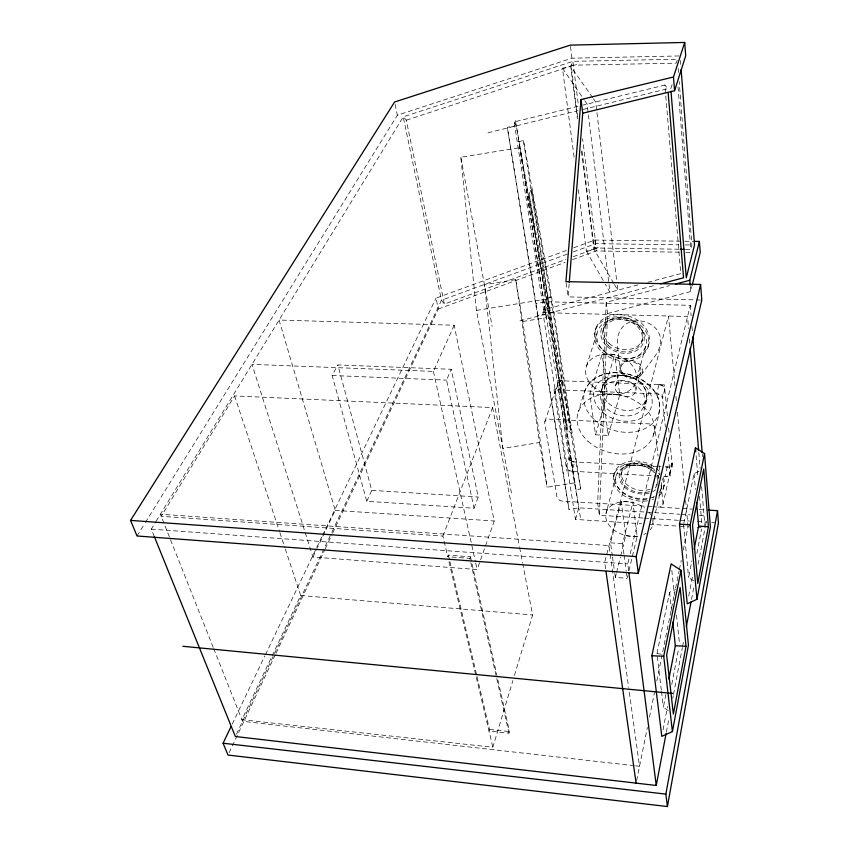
<?xml version="1.0" encoding="UTF-8"?>
<svg xmlns="http://www.w3.org/2000/svg" width="849" height="849" viewBox="0 0 849 849"><rect width="100%" height="100%" fill="white"/><g stroke="black" fill="none" stroke-linecap="round" stroke-linejoin="round"><path stroke-width="0.64" stroke-dasharray="4.25 3.18" d="M643.043 518.039L599.394 515.226L607.587 313.557L606.197 302.34L669.511 285.635M606.197 302.34L597.675 503.224L599.394 515.226M672.09 463.841L672.09 463.798A3.778 2.749 13.6 0 0 672.09 463.395L672.047 463.034M700.457 300.026L568.108 296.874L569.159 283.662M557.708 384.066L557.729 383.928A5.847 4.394 18.5 0 1 557.92 383.154A4.691 3.523 18.6 0 1 558.037 382.878A5.996 4.51 18.5 0 1 558.271 382.485A5.062 3.81 18.5 0 1 558.844 381.87L559.236 381.572A4.086 3.078 18.6 0 1 559.64 381.339L560.361 381.042A4.319 3.247 18.6 0 1 561.051 380.872A8.607 6.463 18.5 0 1 561.465 380.819A6.888 5.179 18.5 0 1 562.516 380.798L563.311 380.83M666.369 732.135L669.076 717.829M672.769 698.313L673.268 695.713M673.512 694.408L682.384 647.575M682.628 646.269L683.371 642.364M691.5 599.436L693.962 586.426M698.154 564.309L705.052 527.876L701.55 485.607M705.508 525.499L706.41 520.734M663.048 729.843L667.537 706.432M671.782 684.315L678.776 647.893M688.719 596.072L692.922 574.147M696.88 553.516L701.582 529.023M668.365 710.687L663.377 707.27L665.871 694.461M693.707 580.854L688.613 577.543L691.871 560.818M636.623 780.602L647.384 727.497M649.485 717.14L654.462 692.54M656.829 680.877L673.873 596.698M674.138 595.404L679.126 570.793M679.391 569.499L681.227 560.436M683.318 550.078L688.04 526.762M661.339 690.248L656.956 653.581L669.596 592.315L675.443 589.588M683.838 523.281L694.089 473.604L699.449 471.025M661.36 487.018L652.849 524.066M662.846 504.794L669.755 474.167M669.914 473.593L672.047 464.148A5.763 4.192 13.7 0 1 671.803 464.87A4.595 3.343 13.6 0 1 671.665 465.125A5.901 4.287 13.7 0 1 671.41 465.485A4.977 3.619 13.6 0 1 670.795 466.048L670.392 466.324A4.012 2.918 13.6 0 1 669.967 466.536L669.235 466.791A4.245 3.078 13.6 0 1 668.534 466.939A8.511 6.198 13.7 0 1 668.121 466.982A6.813 4.956 13.6 0 1 667.081 466.982L665.966 466.918M663.653 487.475L664.183 485.161M614.803 573.574L615.334 577.416L627.124 578.307L627.74 575.771M628.95 570.708L637.143 536.504L632.919 502.109L621.245 501.398L610.527 542.84L612.309 555.639M628.589 570.496L627.74 563.948L628.982 558.791M630.234 553.633L690.258 305.332L546.979 301.766L536.006 303.539L507.32 127.276L516.341 125.811L545.737 314.109L537.513 315.435L507.32 127.276M607.587 313.557L690.683 291.547L691.914 286.506M664.799 389.298L662.496 398.436A5.582 4.213 14.2 0 0 656.553 393.894L659.004 384.618M653.507 435.017C656.521 421.231 664.746 404.612 654.653 391.612C648.275 382.538 638.161 376.627 627.507 374.027C617.064 371.618 605.549 372.276 596.104 377.688C583.666 384.268 582.679 399.89 578.402 411.616M623.909 553.93L622.561 543.668L632.919 502.109M615.334 577.416L616.278 573.627M616.597 572.364L620.364 557.199M620.672 555.936L625.692 535.73L621.245 501.398M685.493 249.309L690.778 249.383L691.893 244.979L679.2 81.621M644.741 404.548A22.753 17.129 15.7 0 0 615.928 380.999A22.753 17.129 15.7 0 0 607.852 409.547A22.753 17.129 15.7 0 0 644.741 404.548C650.079 394.127 643.616 381.912 633.237 377.954M621.107 474.442L621.701 472.161M606.016 513.39L607.523 507.755M607.3 508.593L615.822 476.788M645.675 346.222L635.965 381.87M640.825 372.032L635.572 391.421M648.084 346.923L648.689 344.694M613.572 476.236L614.188 473.944M641.908 341.521L642.513 339.313M608.266 435.431L619.738 394.923L614.772 354.532L602.153 354.097L589.832 393.989L595.51 434.805L608.266 435.431L602.864 394.541L614.772 354.532M615.483 385.934L620.99 366.895M575.463 519.397L578.816 507.851L546.979 301.766L542.914 312.634L575.463 519.397L641.579 523.727M595.51 434.805L607.375 394.403L602.153 354.097M477 676.494L489.491 729.429L489.003 731.042L508.976 733.175L509.453 731.562L497.026 675.889M600.859 392.525C601.983 386.115 605.178 379.471 611.683 377.126M285.306 549.059L300.684 595.51L241.901 719.697L492.834 747.258L512.923 680.495M514.441 675.454L532.631 614.994L522.878 564.436M572.343 461.357A5.19 3.736 17.3 0 1 570.984 460.583L570.687 460.349A4.086 2.95 17.4 0 1 570.21 459.893A7.354 5.306 17.3 0 1 569.838 459.447L569.732 459.298A4.51 3.247 17.4 0 1 569.414 458.757L569.297 458.471A4.733 3.417 17.4 0 1 569.18 458.12L569.17 458.099A5.147 3.714 17.3 0 1 569.106 457.791A5.211 3.757 17.3 0 0 574.752 461.93L571.929 471.216A5.243 3.757 17.4 0 1 566.23 467.035L569.042 457.431M586.5 366.015L597.717 330.887M603.352 329.2L604.032 327.014M595.351 330.07L596.051 327.873M670.784 88.657L672.779 82.512M677.141 60.205L676.175 63.166L571.133 65.224L577.957 119.125M544.825 421.762L554.758 392.45M554.811 392.302L557.889 383.217M454.173 325.241L433.393 371.384L251.994 364.359L312.941 557.04L477.149 569.552L494.245 520.999L454.173 325.241L279.077 320.031L335.238 510.376L317.515 547.467M469.879 558.366L470.452 556.774L448.368 555.14L447.773 556.721L469.879 558.366L508.976 733.175M474.05 508.233L478.21 497.015L451.254 369.283L337.817 364.943L332.15 375.513L366.8 501.313L474.05 508.233L446.532 380.129L451.254 369.283M442.891 536.101L492.611 407.584L234.589 395.921L161.225 516.288L442.891 536.101L447.763 556.7M366.8 501.313L371.788 490.372L337.817 364.943M236.457 734.162L331.301 533.395M331.874 532.206L441.469 300.206L403.233 116.854L572.884 61.34L677.46 59.218M229.134 752.66L275.49 654.346M276.052 653.146L324.679 550.025M325.241 548.825L332.023 534.446M332.585 533.246L438.307 309.025L436.004 298.137L566.315 250.497M232.244 724.08L264.867 655.884M265.44 654.685L322.111 536.239M322.684 535.04L436.004 298.137M312.941 557.04L316.942 548.666M529.097 193.901L531.485 189.189L550.799 297.214L571.579 433.743L567.641 429.743L548.38 318.226L529.097 193.901L547.456 298.678L567.641 429.743M154.285 536.494L151.302 529.129L155.855 521.679M156.142 521.212L403.233 116.854L406.289 120.187L444.43 304.038L565.848 259.423M137.018 535.984L144.68 523.61M145.381 522.485L397.374 115.199L571.961 58.188L680.42 55.928M641.006 375.205L655.545 355.338C678.68 320.508 614.899 303.804 617.456 345.108L619.887 368.742M547.456 298.678L550.799 297.214M567.164 254.148L441.469 300.206L444.43 304.038M573.383 251.866L595.786 243.663L678.733 244.799M573.277 256.695L599.298 247.133M438.307 309.025L565.137 262.362M572.597 259.614L596.221 250.922L679.158 252.174M573.765 247.77L594.862 240.055L679.561 241.169M406.289 120.187L576.609 64.301M578.01 106.316L514.112 121.938L543.572 309.705L640.178 284.309M647.798 282.303L680.781 273.633L664.863 85.07L583.114 105.064M519.949 320.901L654.239 285.529M578.349 189.688L586.383 251.071L593.886 249.128L595.786 243.663L582.605 138.727M487.952 132.773L577.978 110.71M583.114 109.457L667.813 88.699L664.863 85.07M574.083 157.033L562.462 68.228L570.666 66.254L572.884 61.34L578.318 104.629M614.103 376.266L622.179 375.332L630.574 376.903M580.684 488.928L550.757 318.014L546.597 318.683L518.93 141.433L523.483 140.69L551.532 296.842L580.684 488.928L575.813 489.703L546.13 297.712L551.532 296.842M511.427 492.951L476.448 310.405L460.837 157.235L519.938 147.652M515.725 279.629L484.418 284.68L502.884 448.399L539.476 442.52L515.725 279.629L522.782 321.484L547.106 487.22L574.688 482.805M476.448 310.405L546.289 299.124L518.93 141.433M522.782 321.484L546.469 317.664M537.513 315.435L569 509.421L578.816 507.851L679.773 514.239M684.856 241.243L692.795 241.339M685.313 244.894L691.893 244.979M678.882 249.213L594.279 247.972L581.629 148.055M685.748 252.28L691.012 252.355M542.914 312.634L687.552 316.528L688.528 328.414M332.15 375.513L446.532 380.129M658.675 384.597L658.898 384.608A5.54 4.203 14.1 0 1 664.788 389.129M607.375 394.403L619.738 394.923M589.832 393.989L602.864 394.541M657.975 466.483L569.7 461.654L557.093 380.575L664.364 384.83L667.579 417.549M659.429 466.568L660.989 466.653M665.351 466.886L672.472 467.279L670.222 444.441M658.506 476.109L566.845 470.93L554.004 389.649L662.061 394.116L665.372 427.143M663.78 476.406L670.339 476.777L667.972 453.164M651.671 506.588L562.823 501.165A5.37 3.778 17.5 0 1 556.976 496.92L544.74 423.216A5.593 4.107 18.6 0 1 549.452 419.194L648.997 423.863A5.72 4.245 14.4 0 1 655.099 428.48L658.017 456.093M652.764 506.757L692.508 509.124M699.098 509.527L705.678 509.941M371.788 490.372L478.21 497.015M681.089 514.324L690.258 514.897M699.438 515.481L705.997 515.895M644.37 518.123L678.765 520.341M680.091 520.426L689.346 521.021M697.284 521.53L706.548 522.124M711.833 522.464L714.476 522.634M649.517 524.247L678.606 526.147M679.932 526.231L689.186 526.836M697.125 527.356L701.125 527.622M335.238 510.376L494.245 520.999M625.692 535.73L637.143 536.504M610.527 542.84L622.561 543.668M151.302 529.129L627.74 563.948M548.38 318.226L551.33 318.46L571.579 433.743M300.684 595.51L532.631 614.994M489.491 729.429L509.453 731.562M634.267 765.681L242.538 721.31L213.693 648.583M635.583 765.83L639.53 766.276L628.812 688.772M656.956 653.581L661.796 654.271M659.864 384.714L660.055 384.746A5.985 4.553 14.1 0 1 661.095 385.043A4.786 3.64 14.1 0 1 661.477 385.202A6.113 4.648 14.1 0 1 662.018 385.457A5.19 3.948 14.1 0 1 662.91 386.04L663.218 386.306A4.351 3.311 14.1 0 1 663.706 386.794A7.8 5.922 14.2 0 1 664.077 387.282L664.194 387.441A4.797 3.64 14.1 0 1 664.502 388.046L664.618 388.354A5.052 3.842 14.1 0 1 664.725 388.736L664.735 388.768M573.86 461.824L573.68 461.792A5.625 4.054 17.3 0 1 572.704 461.506A4.51 3.247 17.3 0 1 572.343 461.368M592.666 97.656L570.666 66.254L577.352 118.881M593.419 98.739L595.701 101.986L616.703 280.977M562.462 68.228L584.112 99.747M584.855 100.829L587.094 104.087L609.953 292.247L605.369 284.245M613.806 283.343L593.886 249.128L581.491 151.493M614.464 284.489L617.785 290.188L616.862 282.293M514.112 121.938L516.341 125.811M586.383 251.071L604.721 283.099M543.572 309.705L545.737 314.109M213.205 647.352L160.408 514.229L609.02 545.589L628.631 687.457M234.589 395.921L279.48 531.485M279.905 532.737L284.893 547.807M448.983 561.847L492.834 747.258M448.368 555.14L449.588 560.308M449.896 561.592L476.703 675.21M470.452 556.774L496.739 674.594M433.393 371.384L475.429 561.783M475.716 563.078L477.149 569.552M395.103 104.406L397.374 115.199M492.611 407.584L519.376 546.289M519.63 547.584L522.623 563.142M460.837 157.235L492.144 326.43M515.417 120.526L548.56 310.819M544.718 308.166L580.483 517.625M539.476 442.52L547.106 487.22M536.006 303.539L569 509.421M531.485 189.189L551.33 318.46M523.483 140.69L550.757 318.014M566.113 282.908L568.108 296.874M605.624 568.798L604.7 562.261L668.513 316.019L674.976 385.828M612.49 556.923L614.623 572.29M624.079 555.214L626.116 570.613M626.286 571.886L627.124 578.307M570.486 46.43L571.961 58.188M594.862 240.055L596.221 250.922M661.498 691.564L663.377 707.27M669.596 592.315L671.559 610.569M658.994 465.305L659.97 474.506M661.084 485.034L663.027 503.436A5.497 3.895 14 0 1 658.06 507.086M671.824 570.464L674.159 592.782M676.494 615.101L679.529 643.988M666.412 437.585L666.932 442.807M668.609 428.013L669.129 433.277M683.572 524.555L688.613 577.543M675.963 396.366L676.451 401.63M677.428 412.168L684.623 489.884M685.599 500.422L687.923 525.446M694.089 473.604L695.448 489.342M696.106 455.743L697.984 477.998M699.534 496.325L701.858 523.822M689.409 338.984L689.844 344.269M698.812 452.581L700.128 468.436M690.258 305.332L691.107 315.86M691.956 326.398L692.381 331.662M702.303 454.098L702.516 456.73M690.279 286.548L690.683 291.547M678.181 68.44L678.489 72.398M678.033 86.938L690.778 249.383M680.442 60.481L680.749 64.439M652.711 519.535A24.037 16.81 15 0 1 650.217 529.872M646.259 533.268A24.037 16.81 15 0 1 643.754 534.552M637.939 536.154A24.037 16.81 15 0 1 609.083 525.181A24.037 16.81 15 0 1 614.029 504.041A24.037 16.81 15 0 1 644.529 507.967M649.05 512.223A24.037 16.81 15 0 1 650.727 514.59M661.254 482.519A23.358 16.736 14.7 0 1 658.782 492.813M653.719 496.898A23.358 16.736 14.7 0 1 652.457 497.514M646.779 499.148A23.358 16.736 14.7 0 1 618.475 488.101A23.358 16.736 14.7 0 1 624.524 467.046A23.358 16.736 14.7 0 1 654.568 472.076M657.731 475.291A23.358 16.736 14.7 0 1 658.591 476.438M662.146 478.465A25.682 18.402 14.7 0 1 657.752 496.75M653.847 499A25.682 18.402 14.7 0 1 652.382 499.583M647.607 500.804A25.682 18.402 14.7 0 1 616.788 489.066A25.682 18.402 14.7 0 1 622.211 465.931A25.682 18.402 14.7 0 1 654.844 469.953M658.612 473.349A25.682 18.402 14.7 0 1 659.662 474.57M663.271 477.499A25.64 18.391 14.7 0 1 659.408 493.534M654.388 496.686A25.64 18.391 14.7 0 1 618.677 488.377A25.64 18.391 14.7 0 1 624.779 462.779A25.64 18.391 14.7 0 1 660.204 472.267M655.608 489.703A20.493 14.709 14.7 0 1 652.711 491.698M649.209 493.099A20.493 14.709 14.7 0 1 622.519 484.991A20.493 14.709 14.7 0 1 627.093 465.475A20.493 14.709 14.7 0 1 654.441 470.771M658.198 475.801A20.493 14.709 14.7 0 1 659.036 477.955M657.041 477.042A18.784 13.488 14.7 0 1 653.433 489.47M649.506 491.56A18.784 13.488 14.7 0 1 623.909 484.503A18.784 13.488 14.7 0 1 629.183 466.175A18.784 13.488 14.7 0 1 654.791 473.222M657.996 481.585A18.752 13.478 14.7 0 1 654.791 486.509M650.058 489.257A18.752 13.478 14.7 0 1 624.747 482.519A18.752 13.478 14.7 0 1 629.056 464.18A18.752 13.478 14.7 0 1 654.568 470.028M657.922 475.737A18.752 13.478 14.7 0 1 658.378 478.709M672.079 463.331L669.935 472.819A5.359 3.874 13.7 0 1 665.064 476.48L667.24 466.992A5.327 3.874 13.6 0 0 672.079 463.331L672.079 463.352M562.356 380.787L559.3 389.871A5.455 4.086 18.5 0 0 554.673 393.894L557.751 384.809A5.423 4.075 18.5 0 1 562.356 380.787M623.134 374.918A11.578 8.883 15.1 0 0 642.279 373.04A11.578 8.883 15.1 0 0 628.419 360.443A11.578 8.883 15.1 0 0 623.134 374.918M623.591 374.091A10.241 7.853 15.5 0 0 640.581 372.764A10.241 7.853 15.5 0 0 628.578 361.419A10.241 7.853 15.5 0 0 623.591 374.091M618.528 393.681A10.421 7.885 15.7 0 0 635.53 391.612A10.421 7.885 15.7 0 0 622.572 380.628A10.421 7.885 15.7 0 0 618.528 393.681M608.446 403.19A22.647 17.107 15.7 0 0 645.845 400.028A22.647 17.107 15.7 0 0 618.836 375.407A22.647 17.107 15.7 0 0 608.446 403.19M603.225 412.816A29.757 22.392 15.7 0 0 651.512 406.406A29.757 22.392 15.7 0 0 613.944 375.534A29.757 22.392 15.7 0 0 603.225 412.816M587.986 441.236A39.351 29.142 15.9 0 0 652.934 436.662A39.351 29.142 15.9 0 0 606.25 394.085A39.351 29.142 15.9 0 0 587.986 441.236M594.406 419.767A38.651 29.015 15.8 0 0 658.293 414.917A38.651 29.015 15.8 0 0 612.511 372.796A38.651 29.015 15.8 0 0 594.406 419.767M592.931 386.337A25.979 19.803 16.4 0 0 635.731 382.559A25.979 19.803 16.4 0 0 604.647 354.075A25.979 19.803 16.4 0 0 592.931 386.337M603.841 350.945A25.183 19.623 16.2 0 0 645.442 346.901A25.183 19.623 16.2 0 0 615.398 318.969A25.183 19.623 16.2 0 0 603.841 350.945M602.079 352.08A27.688 21.575 16.2 0 0 647.829 347.676A27.688 21.575 16.2 0 0 614.835 316.932A27.688 21.575 16.2 0 0 602.079 352.08M602.758 349.873A27.635 21.554 16.2 0 0 648.434 345.447A27.635 21.554 16.2 0 0 615.504 314.746A27.635 21.554 16.2 0 0 602.758 349.873M606.993 346.254A22.085 17.235 16.2 0 0 643.478 342.635A22.085 17.235 16.2 0 0 617.096 318.131A22.085 17.235 16.2 0 0 606.993 346.254M608.287 345.416A20.249 15.802 16.2 0 0 641.727 342.062A20.249 15.802 16.2 0 0 617.52 319.627A20.249 15.802 16.2 0 0 608.287 345.416M608.966 343.219A20.206 15.791 16.2 0 0 642.332 339.855A20.206 15.791 16.2 0 0 618.178 317.441A20.206 15.791 16.2 0 0 608.966 343.219"/><path stroke-width="1.27" d="M569.265 282.346L582.732 113.235L581.034 99.566L673.48 77.004L684.719 42.45L570.316 45.124L394.594 102.007L130.555 520.405L137.018 535.984L638.289 573.425L701.773 300.058L700.605 284.468L565.922 281.645L581.034 99.566M231.098 726.468L223.085 743.225L227.999 755.058L667.42 806.55L718.445 522.888L717.532 510.673L708.321 510.1M667.42 806.55L665.871 794.112L717.532 510.673M672.429 731.583L688.454 645.187L681.025 570.326L671.135 563.906L651.894 655.736L661.796 736.348L672.429 731.583L663.727 656.266L681.025 570.326M696.965 599.288L710.38 526.964L704.532 453.504L695.437 447.89L679.465 524.141L687.234 603.809L696.965 599.288L690.173 524.862L704.532 453.504M686.045 646.269L673.363 714.105L666.645 654.961L680.113 587.402L686.045 646.269L675.337 645.771L672.822 622.296M708.395 526.751L697.782 583.507L692.529 525.106L703.725 468.956L708.395 526.751L698.631 526.093L696.583 502.47M154.285 536.494L235.353 736.497L656.256 785.474L666.115 733.44M686.321 626.753L691.012 602.037M668.863 679.083L675.337 645.771M694.121 549.25L698.631 526.093M638.289 573.425L636.177 556.604L700.605 284.468M692.222 285.253L700.223 252.493L699.406 241.434L694.111 241.36M690.184 285.296L689.781 280.287L699.406 241.434M582.732 113.235L674.573 90.705L685.705 55.811L684.719 42.45M675.846 283.959L689.781 280.287M660.607 283.853L683.551 277.803L668.142 92.637M680.198 249.235L684.167 249.288M651.894 655.736L663.727 656.266M679.465 524.141L690.173 524.862M130.555 520.405L636.177 556.604M182.832 646.291L672.737 693.453M223.085 743.225L665.871 794.112M605.995 571.409L636.103 783.192M628.918 573.117L656.256 785.474M695.437 447.89L695.777 451.817M690.173 348.228L698.6 449.938M692.816 336.926L702.187 452.782M670.997 91.278L686.268 277.856L694.535 245.021L681.153 69.703M673.48 77.004L674.573 90.705"/></g></svg>
